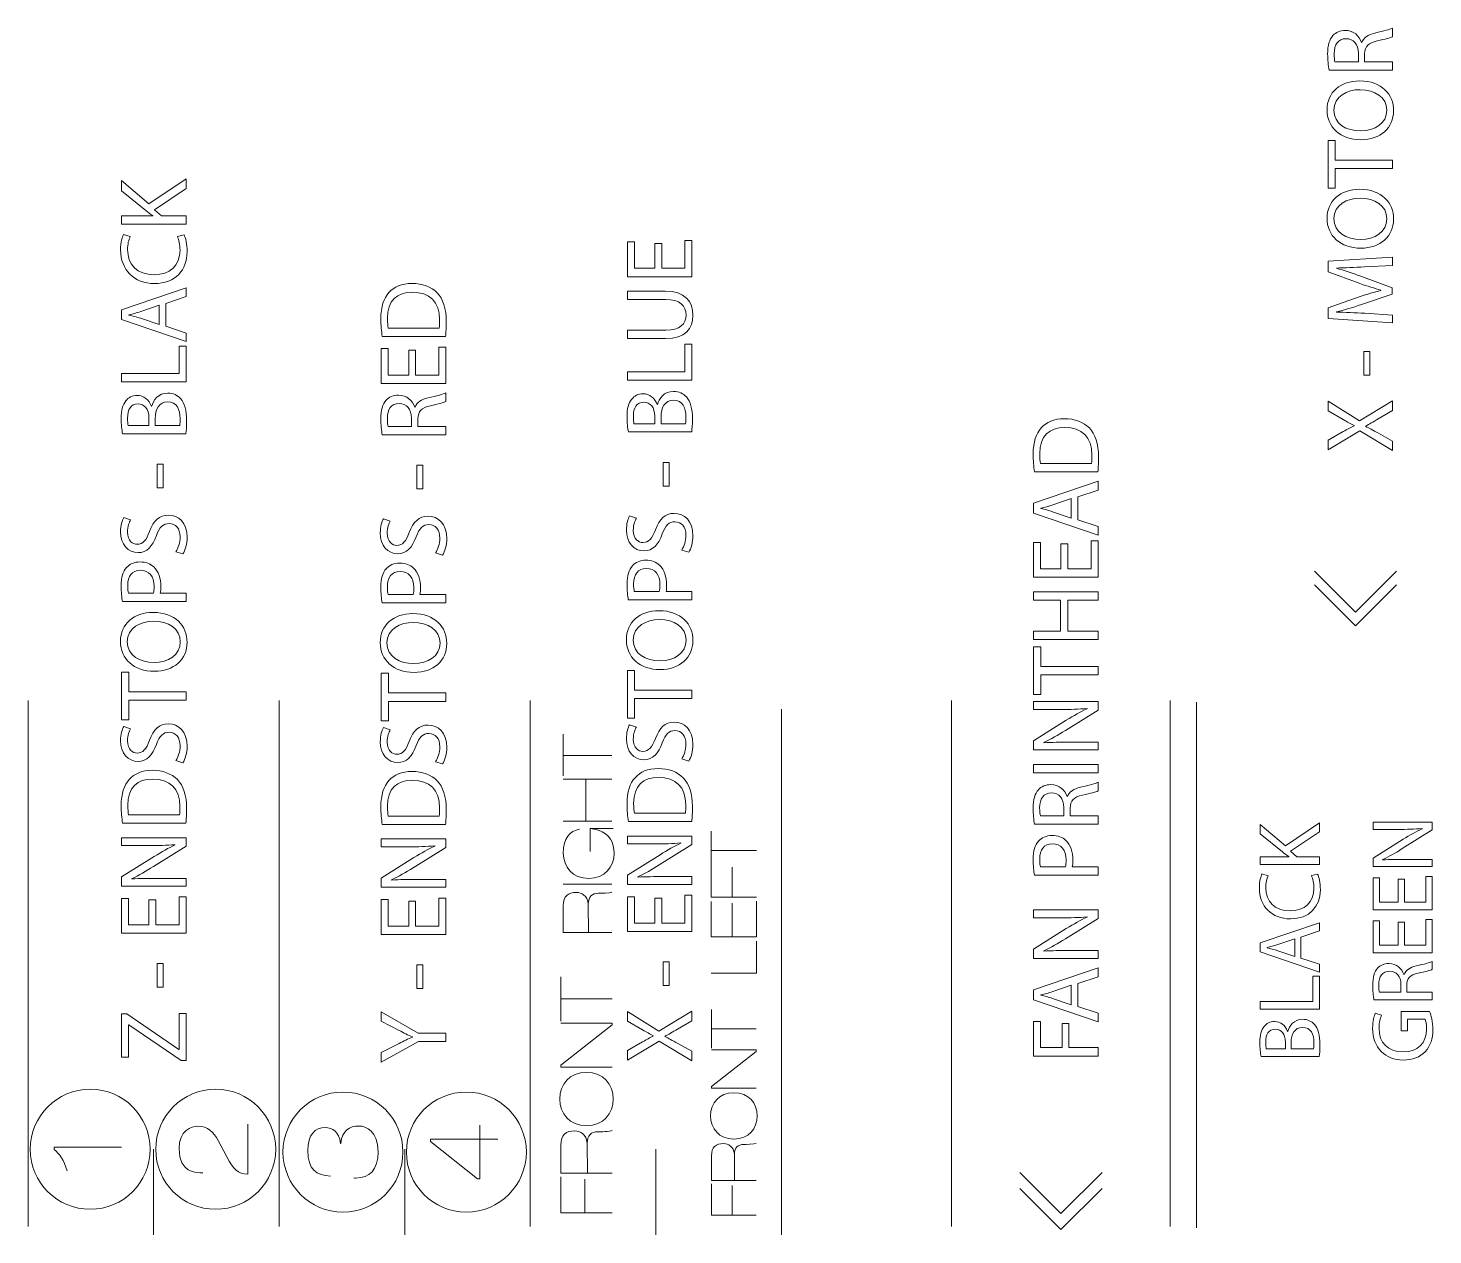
# Model space of a CAD drawing. Header units: millimetres. Extents: x 24 to 1189, y 23 to 872.
# Drawn here: x 388.16 to 437.92, y 675.58 to 718.32 of the extents above; entities that cross this region are included whole.
import ezdxf

# ---------------------------------------------------------------- set-up
doc = ezdxf.new("R2010")
doc.units = ezdxf.units.MM
doc.layers.add('New Bottom Board Text', color=5, linetype='CONTINUOUS', lineweight=0, true_color=0x0000ff)

msp = doc.modelspace()

# ---------------------------------------------------------------- linework, layer by layer
at = {"layer": 'New Bottom Board Text', "color": 5, "true_color": 0x0000ff}
for points in [[(436.492, 718.321), (436.492, 718.017)], [(435.396, 717.813), (435.406, 717.813)], [(435.504, 717.407), (435.504, 717.13), (436.492, 717.13), (436.492, 716.835), (434.242, 716.835), (434.242, 716.835)], [(435.281, 717.13), (435.281, 717.431)], [(434.448, 717.13), (435.281, 717.13), (435.281, 717.13)], [(435.328, 716.451), (435.328, 716.451)], [(435.362, 714.678), (435.362, 714.678)], [(434.462, 713.343), (434.462, 712.65), (434.211, 712.65), (434.211, 714.338), (434.462, 714.338), (434.462, 713.641), (436.493, 713.641), (436.493, 713.343), (434.462, 713.343), (434.462, 713.343)], [(392.326, 711.859), (391.469, 712.556), (391.469, 712.921), (392.438, 712.096), (393.751, 712.986), (393.751, 712.637), (392.63, 711.889), (392.881, 711.669), (393.751, 711.669), (393.751, 711.375), (391.469, 711.375), (391.469, 711.375)], [(435.328, 712.611), (435.328, 712.611)], [(391.469, 711.375), (391.469, 711.669), (392.569, 711.669), (392.569, 711.679)], [(391.534, 711.008), (391.774, 710.934)], [(393.443, 710.944), (393.68, 711.002), (393.68, 711.002)], [(410.601, 710.697), (410.601, 709.814), (411.424, 709.814), (411.424, 710.802), (411.671, 710.802), (411.671, 709.516), (409.389, 709.516), (409.389, 710.751), (409.636, 710.751), (409.636, 709.814), (410.358, 709.814), (410.358, 710.697), (410.601, 710.697), (410.601, 710.697)], [(435.362, 710.837), (435.362, 710.837)], [(435.315, 709.282), (434.211, 709.689), (434.211, 710.064), (436.493, 710.206), (436.493, 709.915), (435.491, 709.861), (435.491, 709.861)], [(434.506, 709.824), (434.506, 709.817)], [(435.373, 709.53), (436.479, 709.127), (436.479, 708.903), (435.393, 708.531)], [(393.033, 707.758), (393.751, 707.521), (393.751, 707.216), (391.469, 707.995), (391.469, 708.347), (393.751, 709.125), (393.751, 708.811), (393.033, 708.567), (393.033, 707.758), (393.033, 707.758)], [(410.743, 708.709), (409.389, 708.709), (409.389, 709.007), (410.723, 709.007)], [(435.515, 708.22), (436.493, 708.159), (436.493, 707.878), (434.211, 708.037), (434.211, 708.413), (435.315, 708.802)], [(436.083, 709.032), (436.083, 709.039)], [(392.143, 708.042), (392.803, 707.819), (392.803, 708.509), (392.803, 708.509)], [(392.803, 708.509), (392.146, 708.283)], [(434.506, 708.27), (434.506, 708.264)], [(391.73, 708.164), (391.73, 708.157)], [(400.916, 707.697), (402.721, 707.697), (402.721, 707.697)], [(402.944, 707.402), (400.703, 707.402), (400.703, 707.402)], [(409.389, 707.622), (410.743, 707.622)], [(410.733, 707.324), (409.389, 707.324), (409.389, 707.622), (409.389, 707.622)], [(391.469, 705.787), (391.469, 706.085), (393.504, 706.085), (393.504, 707.06), (393.751, 707.06), (393.751, 705.787), (391.469, 705.787), (391.469, 705.787)], [(401.881, 706.914), (401.881, 706.03), (402.704, 706.03), (402.704, 707.019), (402.951, 707.019), (402.951, 705.733), (400.669, 705.733), (400.669, 706.968), (400.916, 706.968), (400.916, 706.03), (401.638, 706.03), (401.638, 706.914), (401.881, 706.914), (401.881, 706.914)], [(409.389, 705.848), (409.389, 706.146), (411.424, 706.146), (411.424, 707.121), (411.671, 707.121), (411.671, 705.848), (409.389, 705.848), (409.389, 705.848)], [(435.471, 706.025), (435.471, 706.861), (435.687, 706.861), (435.687, 706.025), (435.471, 706.025), (435.471, 706.025)], [(402.951, 705.4), (402.951, 705.095)], [(392.522, 704.923), (392.532, 704.923)], [(401.854, 704.892), (401.864, 704.892)], [(410.442, 704.984), (410.452, 704.984)], [(434.746, 704.453), (434.211, 704.761), (434.211, 705.103), (435.322, 704.409), (436.493, 705.12), (436.493, 704.778), (436.493, 704.778)], [(436.493, 704.778), (435.988, 704.484)], [(391.699, 704.249), (392.437, 704.249), (392.437, 704.249)], [(392.437, 704.249), (392.437, 704.517)], [(392.657, 704.493), (392.657, 704.249), (393.527, 704.249), (393.527, 704.249)], [(401.963, 704.486), (401.963, 704.208), (402.951, 704.208), (402.951, 703.914), (400.7, 703.914), (400.7, 703.914)], [(400.906, 704.208), (401.739, 704.208), (401.739, 704.208)], [(401.739, 704.208), (401.739, 704.51)], [(409.62, 704.31), (410.358, 704.31), (410.358, 704.31)], [(410.358, 704.31), (410.358, 704.578)], [(410.577, 704.554), (410.577, 704.31), (411.447, 704.31), (411.447, 704.31)], [(435.132, 704.237), (435.132, 704.247)], [(435.538, 704.223), (435.538, 704.216)], [(393.744, 703.955), (391.503, 703.955), (391.503, 703.955)], [(411.664, 704.016), (409.423, 704.016), (409.423, 704.016)], [(435.992, 703.969), (436.493, 703.695), (436.493, 703.357), (435.338, 704.054), (434.211, 703.384), (434.211, 703.725), (434.746, 704.027)], [(392.729, 702.041), (392.729, 702.878), (392.945, 702.878), (392.945, 702.041), (392.729, 702.041), (392.729, 702.041)], [(401.929, 702.001), (401.929, 702.837), (402.145, 702.837), (402.145, 702.001), (401.929, 702.001), (401.929, 702.001)], [(410.649, 702.102), (410.649, 702.939), (410.865, 702.939), (410.865, 702.102), (410.649, 702.102), (410.649, 702.102)], [(424.025, 702.905), (425.829, 702.905), (425.829, 702.905)], [(425.341, 700.907), (426.059, 700.67), (426.059, 700.365), (423.778, 701.144), (423.778, 701.496), (426.059, 702.274), (426.059, 701.959), (425.341, 701.716), (425.341, 700.907), (425.341, 700.907)], [(426.052, 702.61), (423.811, 702.61), (423.811, 702.61)], [(424.038, 701.313), (424.038, 701.306)], [(424.451, 701.191), (425.111, 700.968), (425.111, 701.658), (425.111, 701.658)], [(425.111, 701.658), (424.455, 701.432)], [(391.544, 700.981), (391.785, 700.9)], [(400.744, 700.94), (400.984, 700.859)], [(409.463, 701.042), (409.704, 700.96)], [(393.64, 699.695), (393.392, 699.772), (393.392, 699.772)], [(402.839, 699.654), (402.592, 699.731), (402.592, 699.731)], [(411.559, 699.755), (411.311, 699.833), (411.311, 699.833)], [(424.99, 700.05), (424.99, 699.166), (425.812, 699.166), (425.812, 700.155), (426.059, 700.155), (426.059, 698.868), (423.778, 698.868), (423.778, 700.104), (424.025, 700.104), (424.025, 699.166), (424.746, 699.166), (424.746, 700.05), (424.99, 700.05), (424.99, 700.05)], [(436.632, 699.085), (435.179, 697.632), (433.726, 699.085)], [(392.837, 698.303), (393.75, 698.303), (393.75, 698.008), (391.496, 698.008), (391.496, 698.008)], [(391.709, 698.303), (392.596, 698.303), (392.596, 698.303)], [(402.037, 698.262), (402.951, 698.262), (402.951, 697.967), (400.697, 697.967), (400.697, 697.967)], [(400.91, 698.262), (401.797, 698.262), (401.797, 698.262)], [(410.757, 698.363), (411.671, 698.363), (411.671, 698.069), (409.417, 698.069), (409.417, 698.069)], [(409.63, 698.363), (410.516, 698.363), (410.516, 698.363)], [(423.778, 696.958), (424.732, 696.958), (424.732, 698.062), (423.778, 698.062), (423.778, 698.359), (426.059, 698.359), (426.059, 698.062), (424.99, 698.062), (424.99, 696.958), (426.059, 696.958), (426.059, 696.66), (423.778, 696.66), (423.778, 696.958), (423.778, 696.958)], [(436.632, 698.605), (435.179, 697.152), (433.726, 698.605)], [(392.586, 697.624), (392.586, 697.624)], [(401.786, 697.583), (401.786, 697.583)], [(410.506, 697.685), (410.506, 697.685)], [(424.028, 695.413), (424.028, 694.72), (423.778, 694.72), (423.778, 696.409), (424.028, 696.409), (424.028, 695.712), (426.059, 695.712), (426.059, 695.413), (424.028, 695.413), (424.028, 695.413)], [(392.62, 695.85), (392.62, 695.85)], [(401.82, 695.81), (401.82, 695.81)], [(410.54, 695.912), (410.54, 695.912)], [(391.72, 694.516), (391.72, 693.822), (391.469, 693.822), (391.469, 695.511), (391.72, 695.511), (391.72, 694.814), (393.75, 694.814), (393.75, 694.516), (391.72, 694.516), (391.72, 694.516)], [(400.92, 694.475), (400.92, 693.781), (400.669, 693.781), (400.669, 695.47), (400.92, 695.47), (400.92, 694.773), (402.951, 694.773), (402.951, 694.475), (400.92, 694.475), (400.92, 694.475)], [(409.64, 694.577), (409.64, 693.883), (409.389, 693.883), (409.389, 695.572), (409.64, 695.572), (409.64, 694.875), (411.671, 694.875), (411.671, 694.577), (409.64, 694.577), (409.64, 694.577)], [(388.155, 675.877), (388.155, 694.504)], [(397.05, 675.877), (397.05, 694.504)], [(405.945, 675.877), (405.945, 694.504)], [(420.87, 675.877), (420.87, 694.504)], [(424.732, 694.187), (423.778, 694.187), (423.778, 694.465), (426.059, 694.465), (426.059, 694.167), (424.901, 693.442)], [(428.62, 675.877), (428.62, 694.504)], [(429.549, 675.824), (429.549, 694.451)], [(414.84, 675.577), (414.84, 694.203)], [(426.059, 692.752), (423.778, 692.752), (423.778, 693.077), (424.932, 693.805)], [(425.673, 694.211), (425.67, 694.221)], [(391.544, 693.584), (391.785, 693.503)], [(400.744, 693.543), (400.984, 693.462)], [(407.116, 691.831), (407.116, 693.318)], [(409.463, 693.645), (409.704, 693.564)], [(424.14, 693.019), (424.143, 693.009)], [(425.084, 693.029), (426.059, 693.029), (426.059, 692.752), (426.059, 692.752)], [(393.64, 692.298), (393.392, 692.376), (393.392, 692.376)], [(402.839, 692.257), (402.592, 692.335), (402.592, 692.335)], [(408.839, 692.551), (407.131, 692.551)], [(411.559, 692.359), (411.311, 692.437), (411.311, 692.437)], [(423.778, 691.939), (423.778, 692.237), (426.059, 692.237), (426.059, 691.939), (423.778, 691.939), (423.778, 691.939)], [(407.116, 691.713), (408.839, 691.713)], [(407.917, 690.236), (407.917, 691.713)], [(426.059, 691.607), (426.059, 691.302)], [(424.963, 691.099), (424.973, 691.099)], [(391.716, 690.452), (393.521, 690.452), (393.521, 690.452)], [(400.916, 690.412), (402.721, 690.412), (402.721, 690.412)], [(409.636, 690.513), (411.44, 690.513), (411.44, 690.513)], [(425.071, 690.693), (425.071, 690.415), (426.059, 690.415), (426.059, 690.121), (423.808, 690.121), (423.808, 690.121)], [(424.015, 690.415), (424.847, 690.415), (424.847, 690.415)], [(424.847, 690.415), (424.847, 690.716)], [(393.744, 690.157), (391.503, 690.157), (391.503, 690.157)], [(402.944, 690.117), (400.703, 690.117), (400.703, 690.117)], [(408.839, 690.236), (407.116, 690.236)], [(408.069, 689.161), (408.069, 689.972), (408.878, 689.972)], [(411.664, 690.219), (409.423, 690.219), (409.423, 690.219)], [(412.354, 688.489), (412.354, 689.876)], [(432.593, 689.139), (431.808, 689.779), (431.808, 690.114), (432.695, 689.357), (433.9, 690.173), (433.9, 689.853), (432.872, 689.167), (433.102, 688.965), (433.9, 688.965), (433.9, 688.695), (431.808, 688.695), (431.808, 688.695)], [(436.683, 689.94), (435.808, 689.94), (435.808, 690.195), (437.9, 690.195), (437.9, 689.921), (436.838, 689.257)], [(437.547, 689.962), (437.543, 689.971)], [(392.424, 689.364), (391.469, 689.364), (391.469, 689.642), (393.751, 689.642), (393.751, 689.344), (392.593, 688.62)], [(393.365, 689.388), (393.362, 689.398)], [(401.624, 689.324), (400.669, 689.324), (400.669, 689.601), (402.95, 689.601), (402.95, 689.303), (401.793, 688.579)], [(402.565, 689.347), (402.561, 689.357)], [(410.344, 689.426), (409.389, 689.426), (409.389, 689.703), (411.671, 689.703), (411.671, 689.405), (410.513, 688.681)], [(411.285, 689.449), (411.282, 689.459)], [(437.9, 688.624), (435.808, 688.624), (435.808, 688.922), (436.866, 689.59)], [(393.751, 687.929), (391.469, 687.929), (391.469, 688.254), (392.624, 688.982)], [(402.95, 687.888), (400.669, 687.888), (400.669, 688.213), (401.823, 688.941)], [(411.671, 687.99), (409.389, 687.99), (409.389, 688.315), (410.544, 689.043)], [(413.962, 689.187), (412.354, 689.187)], [(431.808, 688.695), (431.808, 688.965), (432.817, 688.965), (432.817, 688.975)], [(436.14, 688.869), (436.143, 688.86)], [(437.006, 688.878), (437.9, 688.878), (437.9, 688.624), (437.9, 688.624)], [(413.962, 687.537), (412.354, 687.537), (412.354, 688.665)], [(413.101, 687.537), (413.101, 688.6)], [(425.145, 688.613), (426.059, 688.613), (426.059, 688.319), (423.805, 688.319), (423.805, 688.319)], [(424.018, 688.613), (424.904, 688.613), (424.904, 688.613)], [(431.867, 688.36), (432.087, 688.292)], [(433.618, 688.301), (433.835, 688.354), (433.835, 688.354)], [(391.832, 688.196), (391.835, 688.186)], [(392.776, 688.206), (393.751, 688.206), (393.751, 687.929), (393.751, 687.929)], [(401.032, 688.156), (401.035, 688.146)], [(401.976, 688.166), (402.95, 688.166), (402.95, 687.888), (402.95, 687.888)], [(407.116, 687.995), (408.839, 687.995)], [(409.752, 688.258), (409.755, 688.248)], [(410.696, 688.268), (411.671, 688.268), (411.671, 687.99), (411.671, 687.99)], [(436.919, 688.177), (436.919, 687.366), (437.674, 687.366), (437.674, 688.273), (437.9, 688.273), (437.9, 687.093), (435.808, 687.093), (435.808, 688.226), (436.034, 688.226), (436.034, 687.366), (436.696, 687.366), (436.696, 688.177), (436.919, 688.177), (436.919, 688.177)], [(392.681, 687.441), (392.681, 686.557), (393.504, 686.557), (393.504, 687.546), (393.751, 687.546), (393.751, 686.26), (391.469, 686.26), (391.469, 687.495), (391.716, 687.495), (391.716, 686.557), (392.438, 686.557), (392.438, 687.441), (392.681, 687.441), (392.681, 687.441)], [(401.881, 687.4), (401.881, 686.517), (402.704, 686.517), (402.704, 687.505), (402.951, 687.505), (402.951, 686.219), (400.669, 686.219), (400.669, 687.455), (400.916, 687.455), (400.916, 686.517), (401.638, 686.517), (401.638, 687.4), (401.881, 687.4), (401.881, 687.4)], [(407.997, 687.297), (408.002, 687.294), (408.005, 686.282)], [(410.601, 687.502), (410.601, 686.619), (411.424, 686.619), (411.424, 687.607), (411.671, 687.607), (411.671, 686.321), (409.389, 686.321), (409.389, 687.556), (409.636, 687.556), (409.636, 686.619), (410.358, 686.619), (410.358, 687.502), (410.601, 687.502), (410.601, 687.502)], [(413.962, 687.396), (413.962, 686.13), (412.354, 686.13), (412.354, 687.383)], [(413.101, 686.13), (413.101, 687.331)], [(408.839, 686.283), (407.116, 686.283), (407.116, 687.232)], [(424.732, 686.808), (423.778, 686.808), (423.778, 687.085), (426.059, 687.085), (426.059, 686.787), (424.901, 686.063)], [(425.673, 686.831), (425.67, 686.841)], [(426.059, 685.372), (423.778, 685.372), (423.778, 685.697), (424.932, 686.425)], [(433.242, 685.38), (433.9, 685.162), (433.9, 684.883), (431.808, 685.597), (431.808, 685.92), (433.9, 686.634), (433.9, 686.345), (433.242, 686.122), (433.242, 685.38), (433.242, 685.38)], [(436.919, 686.65), (436.919, 685.839), (437.674, 685.839), (437.674, 686.746), (437.9, 686.746), (437.9, 685.566), (435.808, 685.566), (435.808, 686.699), (436.034, 686.699), (436.034, 685.839), (436.696, 685.839), (436.696, 686.65), (436.919, 686.65), (436.919, 686.65)], [(413.962, 685.975), (413.962, 684.847), (412.354, 684.847)], [(432.425, 685.64), (433.031, 685.436), (433.031, 686.069), (433.031, 686.069)], [(433.031, 686.069), (432.428, 685.861)], [(424.14, 685.64), (424.143, 685.63)], [(425.084, 685.65), (426.059, 685.65), (426.059, 685.372), (426.059, 685.372)], [(432.046, 685.752), (432.046, 685.746)], [(392.729, 684.35), (392.729, 685.186), (392.945, 685.186), (392.945, 684.35), (392.729, 684.35), (392.729, 684.35)], [(401.929, 684.309), (401.929, 685.145), (402.145, 685.145), (402.145, 684.309), (401.929, 684.309), (401.929, 684.309)], [(410.649, 684.41), (410.649, 685.247), (410.865, 685.247), (410.865, 684.41), (410.649, 684.41), (410.649, 684.41)], [(425.341, 683.669), (426.059, 683.432), (426.059, 683.127), (423.778, 683.906), (423.778, 684.258), (426.059, 685.036), (426.059, 684.722), (425.341, 684.478), (425.341, 683.669), (425.341, 683.669)], [(436.894, 684.796), (436.904, 684.796)], [(437.9, 685.262), (437.9, 684.983)], [(407.03, 683.147), (407.03, 684.714)], [(424.451, 683.953), (425.111, 683.73), (425.111, 684.42), (425.111, 684.42)], [(425.111, 684.42), (424.455, 684.193)], [(431.808, 683.573), (431.808, 683.846), (433.674, 683.846), (433.674, 684.74), (433.9, 684.74), (433.9, 683.573), (431.808, 683.573), (431.808, 683.573)], [(436.994, 684.424), (436.994, 684.169), (437.9, 684.169), (437.9, 683.899), (435.835, 683.899), (435.835, 683.899)], [(436.789, 684.169), (436.789, 684.445)], [(408.847, 683.935), (407.03, 683.935)], [(424.038, 684.075), (424.038, 684.068)], [(436.025, 684.169), (436.789, 684.169), (436.789, 684.169)], [(393.578, 681.759), (391.726, 683.021), (391.716, 683.021), (391.716, 681.867), (391.469, 681.867), (391.469, 683.407), (391.648, 683.407), (393.493, 682.148), (393.503, 682.148), (393.503, 683.424), (393.75, 683.424), (393.75, 681.759), (393.578, 681.759), (393.578, 681.759)], [(401.299, 682.822), (400.669, 683.15), (400.669, 683.482), (401.979, 682.72), (402.95, 682.72), (402.95, 682.423), (402.95, 682.423)], [(409.924, 682.839), (409.389, 683.147), (409.389, 683.489), (410.5, 682.795), (411.67, 683.506), (411.67, 683.164), (411.671, 683.164)], [(412.367, 682.191), (412.367, 683.555)], [(435.882, 683.427), (436.103, 683.359)], [(437.643, 683.222), (437.019, 683.222), (437.019, 682.8), (436.801, 682.8), (436.801, 683.489), (437.807, 683.489), (437.807, 683.489)], [(408.847, 681.52), (407.03, 681.52), (407.03, 681.586), (408.847, 683.017), (408.847, 683.076), (407.03, 683.076)], [(411.671, 683.164), (411.166, 682.869)], [(413.948, 682.877), (412.367, 682.877)], [(423.778, 681.911), (423.778, 683.14), (424.025, 683.14), (424.025, 682.209), (424.783, 682.209), (424.783, 683.069), (425.027, 683.069), (425.027, 682.209), (426.059, 682.209), (426.059, 681.911), (423.778, 681.911), (423.778, 681.911)], [(402.95, 682.423), (401.983, 682.423), (400.669, 681.698), (400.669, 682.036), (401.299, 682.358)], [(401.769, 682.585), (401.769, 682.592)], [(411.169, 682.355), (411.67, 682.08), (411.67, 681.742), (410.516, 682.439), (409.389, 681.769), (409.389, 682.111), (409.924, 682.412)], [(410.31, 682.622), (410.31, 682.632)], [(410.716, 682.608), (410.716, 682.602)], [(432.696, 682.163), (432.696, 682.409)], [(432.774, 682.781), (432.783, 682.781)], [(432.898, 682.387), (432.898, 682.163), (433.695, 682.163), (433.695, 682.163)], [(413.948, 680.775), (412.367, 680.775), (412.367, 680.832), (413.948, 682.078), (413.948, 682.13), (412.367, 682.13)], [(433.894, 681.893), (431.839, 681.893), (431.839, 681.893)], [(432.018, 682.163), (432.696, 682.163), (432.696, 682.163)], [(390.356, 680.735), (390.356, 680.735)], [(394.801, 680.735), (394.801, 680.735)], [(399.309, 680.635), (399.309, 680.635)], [(403.682, 680.635), (403.682, 680.635)], [(406.99, 680.39), (406.99, 680.39)], [(395.94, 677.723), (395.94, 679.497)], [(404.164, 679.458), (404.164, 678.97), (404.793, 678.97)], [(412.332, 679.792), (412.332, 679.792)], [(394.893, 678.925), (395.191, 678.342)], [(404.164, 678.97), (404.164, 677.562), (404.072, 677.562), (402.41, 678.882), (402.41, 678.97), (404.164, 678.97)], [(407.959, 678.829), (407.964, 678.826), (407.967, 677.761)], [(389.084, 678.602), (389.084, 678.69), (391.467, 678.69)], [(392.603, 675.577), (392.603, 678.61)], [(399.225, 678.815), (399.232, 678.815)], [(401.498, 675.577), (401.498, 678.61)], [(408.847, 677.761), (407.03, 677.761), (407.03, 678.76)], [(410.393, 675.577), (410.393, 678.61)], [(413.948, 677.505), (412.367, 677.505), (412.367, 678.374)], [(413.176, 678.434), (413.18, 678.431)], [(413.18, 678.431), (413.183, 677.503)], [(408.847, 676.353), (407.03, 676.353), (407.03, 677.628)], [(407.875, 676.353), (407.875, 677.553)], [(413.948, 676.279), (412.367, 676.279), (412.367, 677.388)], [(426.2, 677.784), (424.747, 676.33), (423.293, 677.784)], [(413.102, 676.279), (413.102, 677.323)], [(426.2, 677.223), (424.747, 675.771), (423.293, 677.223)]]:
    msp.add_lwpolyline(points, dxfattribs=at)
for points in [[(434.38, 718.061), (434.482, 718.172), (434.638, 718.24), (434.817, 718.24)], [(434.817, 718.24), (435.115, 718.24), (435.314, 718.05), (435.396, 717.813)], [(435.406, 717.813), (435.467, 717.986), (435.629, 718.091), (435.866, 718.145)], [(435.866, 718.145), (436.184, 718.22), (436.405, 718.274), (436.492, 718.321)], [(434.194, 717.401), (434.194, 717.716), (434.255, 717.922), (434.38, 718.061)], [(434.848, 717.946), (434.553, 717.946), (434.425, 717.732), (434.425, 717.421)], [(435.281, 717.431), (435.281, 717.746), (435.108, 717.946), (434.848, 717.946)], [(435.948, 717.868), (435.633, 717.8), (435.514, 717.675), (435.504, 717.407)], [(436.492, 718.017), (436.425, 717.979), (436.232, 717.929), (435.948, 717.868)], [(434.242, 716.835), (434.215, 716.984), (434.194, 717.201), (434.194, 717.401)], [(434.425, 717.421), (434.425, 717.279), (434.435, 717.18), (434.448, 717.13)], [(434.171, 715.423), (434.171, 716.049), (434.648, 716.451), (435.328, 716.451)], [(435.328, 716.451), (436.11, 716.451), (436.53, 715.974), (436.53, 715.392)], [(435.342, 716.14), (434.885, 716.14), (434.411, 715.903), (434.411, 715.413)], [(436.29, 715.409), (436.29, 715.876), (435.86, 716.14), (435.342, 716.14)], [(435.369, 714.367), (434.644, 714.367), (434.171, 714.813), (434.171, 715.423)], [(434.411, 715.413), (434.411, 714.922), (434.865, 714.678), (435.362, 714.678)], [(435.362, 714.678), (435.853, 714.678), (436.29, 714.942), (436.29, 715.409)], [(436.53, 715.392), (436.53, 714.786), (436.06, 714.367), (435.369, 714.367)], [(434.171, 711.582), (434.171, 712.208), (434.648, 712.611), (435.328, 712.611)], [(435.342, 712.3), (434.885, 712.3), (434.411, 712.063), (434.411, 711.572)], [(435.328, 712.611), (436.11, 712.611), (436.53, 712.134), (436.53, 711.552)], [(436.29, 711.569), (436.29, 712.036), (435.86, 712.3), (435.342, 712.3)], [(392.569, 711.679), (392.482, 711.74), (392.4, 711.801), (392.326, 711.859)], [(435.369, 710.526), (434.644, 710.526), (434.171, 710.973), (434.171, 711.582)], [(434.411, 711.572), (434.411, 711.081), (434.865, 710.837), (435.362, 710.837)], [(435.362, 710.837), (435.853, 710.837), (436.29, 711.101), (436.29, 711.569)], [(436.53, 711.552), (436.53, 710.946), (436.06, 710.526), (435.369, 710.526)], [(391.432, 710.467), (391.432, 710.747), (391.493, 710.931), (391.534, 711.008)], [(391.774, 710.934), (391.72, 710.826), (391.679, 710.666), (391.679, 710.477)], [(393.537, 710.46), (393.537, 710.643), (393.5, 710.826), (393.443, 710.944)], [(393.68, 711.002), (393.734, 710.897), (393.788, 710.677), (393.788, 710.399)], [(392.63, 709.275), (391.913, 709.275), (391.432, 709.759), (391.432, 710.467)], [(391.679, 710.477), (391.679, 709.942), (392.021, 709.587), (392.62, 709.587)], [(392.62, 709.587), (393.182, 709.587), (393.537, 709.908), (393.537, 710.46)], [(393.788, 710.399), (393.788, 709.756), (393.382, 709.275), (392.63, 709.275)], [(435.491, 709.861), (435.173, 709.844), (434.787, 709.824), (434.506, 709.824)], [(434.506, 709.817), (434.77, 709.736), (435.058, 709.645), (435.373, 709.53)], [(400.937, 708.953), (401.123, 709.159), (401.387, 709.277), (401.756, 709.277)], [(401.756, 709.277), (402.128, 709.277), (402.432, 709.159), (402.642, 708.949)], [(436.083, 709.039), (435.853, 709.1), (435.603, 709.181), (435.315, 709.282)], [(400.652, 708.029), (400.652, 708.452), (400.754, 708.753), (400.937, 708.953)], [(401.766, 708.966), (401.228, 708.97), (400.886, 708.665), (400.886, 708.042)], [(402.734, 707.995), (402.734, 708.628), (402.382, 708.966), (401.766, 708.966)], [(402.642, 708.949), (402.856, 708.733), (402.971, 708.381), (402.971, 707.937)], [(410.723, 709.007), (411.424, 709.007), (411.708, 708.638), (411.708, 708.144)], [(411.468, 708.154), (411.468, 708.489), (411.244, 708.709), (410.743, 708.709)], [(435.315, 708.802), (435.596, 708.897), (435.846, 708.971), (436.083, 709.032)], [(392.146, 708.283), (391.997, 708.231), (391.862, 708.198), (391.73, 708.164)], [(435.393, 708.531), (435.068, 708.423), (434.777, 708.335), (434.506, 708.27)], [(434.506, 708.264), (434.79, 708.257), (435.169, 708.24), (435.515, 708.22)], [(391.73, 708.157), (391.862, 708.123), (392.004, 708.089), (392.143, 708.042)], [(400.703, 707.402), (400.673, 707.582), (400.652, 707.795), (400.652, 708.029)], [(400.886, 708.042), (400.886, 707.89), (400.9, 707.775), (400.916, 707.697)], [(402.721, 707.697), (402.731, 707.771), (402.734, 707.88), (402.734, 707.995)], [(402.971, 707.937), (402.971, 707.724), (402.961, 707.551), (402.944, 707.402)], [(411.708, 708.144), (411.708, 707.677), (411.444, 707.324), (410.733, 707.324)], [(410.743, 707.622), (411.251, 707.622), (411.468, 707.849), (411.468, 708.154)], [(391.618, 705.116), (391.706, 705.234), (391.842, 705.309), (392.021, 705.309)], [(392.021, 705.309), (392.245, 705.309), (392.438, 705.16), (392.522, 704.923)], [(392.532, 704.923), (392.583, 705.139), (392.762, 705.393), (393.101, 705.393)], [(393.101, 705.393), (393.297, 705.393), (393.45, 705.315), (393.558, 705.197)], [(393.558, 705.197), (393.704, 705.041), (393.771, 704.784), (393.771, 704.412)], [(400.838, 705.139), (400.94, 705.251), (401.096, 705.319), (401.275, 705.319)], [(401.275, 705.319), (401.573, 705.319), (401.773, 705.129), (401.854, 704.892)], [(401.864, 704.892), (401.925, 705.065), (402.088, 705.17), (402.325, 705.224)], [(402.325, 705.224), (402.643, 705.298), (402.863, 705.352), (402.951, 705.4)], [(409.538, 705.177), (409.626, 705.295), (409.762, 705.37), (409.941, 705.37)], [(409.941, 705.37), (410.165, 705.37), (410.358, 705.22), (410.442, 704.984)], [(410.452, 704.984), (410.503, 705.2), (410.682, 705.454), (411.021, 705.454)], [(411.021, 705.454), (411.217, 705.454), (411.37, 705.376), (411.478, 705.258)], [(411.478, 705.258), (411.623, 705.102), (411.691, 704.845), (411.691, 704.473)], [(391.452, 704.493), (391.452, 704.787), (391.503, 704.977), (391.618, 705.116)], [(392.051, 705.008), (391.787, 705.008), (391.679, 704.808), (391.679, 704.51)], [(392.437, 704.517), (392.437, 704.825), (392.271, 705.008), (392.051, 705.008)], [(393.098, 705.082), (392.79, 705.082), (392.657, 704.815), (392.657, 704.493)], [(393.541, 704.496), (393.541, 704.801), (393.429, 705.082), (393.098, 705.082)], [(400.652, 704.479), (400.652, 704.794), (400.713, 705.001), (400.838, 705.139)], [(401.306, 705.024), (401.011, 705.024), (400.883, 704.811), (400.883, 704.5)], [(401.739, 704.51), (401.739, 704.824), (401.566, 705.024), (401.306, 705.024)], [(402.406, 704.946), (402.091, 704.879), (401.973, 704.753), (401.963, 704.486)], [(402.951, 705.095), (402.883, 705.058), (402.69, 705.007), (402.406, 704.946)], [(409.373, 704.554), (409.373, 704.848), (409.423, 705.038), (409.538, 705.177)], [(409.972, 705.068), (409.708, 705.068), (409.599, 704.868), (409.599, 704.571)], [(410.358, 704.578), (410.358, 704.886), (410.192, 705.068), (409.972, 705.068)], [(411.017, 705.143), (410.709, 705.143), (410.577, 704.876), (410.577, 704.554)], [(411.461, 704.557), (411.461, 704.862), (411.349, 705.143), (411.017, 705.143)], [(391.503, 703.955), (391.473, 704.083), (391.452, 704.29), (391.452, 704.493)], [(391.679, 704.51), (391.679, 704.375), (391.689, 704.297), (391.699, 704.249)], [(393.527, 704.249), (393.537, 704.31), (393.541, 704.392), (393.541, 704.496)], [(393.771, 704.412), (393.771, 704.208), (393.758, 704.053), (393.744, 703.955)], [(400.7, 703.914), (400.673, 704.063), (400.652, 704.279), (400.652, 704.479)], [(400.883, 704.5), (400.883, 704.357), (400.893, 704.259), (400.906, 704.208)], [(409.423, 704.016), (409.393, 704.144), (409.373, 704.351), (409.373, 704.554)], [(409.599, 704.571), (409.599, 704.435), (409.609, 704.358), (409.62, 704.31)], [(411.447, 704.31), (411.457, 704.371), (411.461, 704.452), (411.461, 704.557)], [(411.691, 704.473), (411.691, 704.269), (411.678, 704.114), (411.664, 704.016)], [(424.045, 704.16), (424.231, 704.367), (424.495, 704.486), (424.864, 704.486)], [(424.864, 704.486), (425.236, 704.486), (425.541, 704.367), (425.751, 704.157)], [(435.132, 704.247), (434.997, 704.311), (434.892, 704.369), (434.746, 704.453)], [(434.746, 704.027), (434.895, 704.112), (435.011, 704.176), (435.132, 704.237)], [(435.988, 704.484), (435.796, 704.365), (435.67, 704.294), (435.538, 704.223)], [(435.538, 704.216), (435.67, 704.152), (435.792, 704.084), (435.992, 703.969)], [(423.761, 703.236), (423.761, 703.66), (423.862, 703.961), (424.045, 704.16)], [(424.875, 704.174), (424.336, 704.178), (423.994, 703.873), (423.994, 703.25)], [(425.843, 703.203), (425.843, 703.836), (425.491, 704.174), (424.875, 704.174)], [(425.751, 704.157), (425.964, 703.941), (426.079, 703.589), (426.079, 703.145)], [(423.811, 702.61), (423.781, 702.79), (423.761, 703.003), (423.761, 703.236)], [(423.994, 703.25), (423.994, 703.098), (424.008, 702.983), (424.025, 702.905)], [(425.829, 702.905), (425.839, 702.979), (425.843, 703.087), (425.843, 703.203)], [(426.079, 703.145), (426.079, 702.932), (426.069, 702.759), (426.052, 702.61)], [(424.455, 701.432), (424.306, 701.381), (424.17, 701.347), (424.038, 701.313)], [(424.038, 701.306), (424.17, 701.272), (424.313, 701.239), (424.451, 701.191)], [(391.432, 700.48), (391.432, 700.71), (391.486, 700.883), (391.544, 700.981)], [(391.785, 700.9), (391.74, 700.828), (391.676, 700.676), (391.676, 700.469)], [(392.458, 700.493), (392.607, 700.879), (392.793, 701.072), (393.128, 701.072)], [(393.152, 700.774), (392.942, 700.774), (392.816, 700.652), (392.701, 700.344)], [(393.128, 701.072), (393.48, 701.072), (393.788, 700.815), (393.788, 700.277)], [(393.541, 700.297), (393.541, 700.598), (393.382, 700.774), (393.152, 700.774)], [(400.632, 700.439), (400.632, 700.669), (400.686, 700.842), (400.744, 700.94)], [(400.984, 700.859), (400.94, 700.788), (400.876, 700.635), (400.876, 700.429)], [(401.658, 700.453), (401.807, 700.838), (401.993, 701.031), (402.328, 701.031)], [(402.352, 700.734), (402.142, 700.734), (402.016, 700.611), (401.902, 700.304)], [(402.328, 701.031), (402.68, 701.031), (402.988, 700.774), (402.988, 700.236)], [(402.741, 700.256), (402.741, 700.558), (402.582, 700.734), (402.352, 700.734)], [(409.352, 700.541), (409.352, 700.771), (409.406, 700.944), (409.463, 701.042)], [(409.704, 700.96), (409.66, 700.889), (409.596, 700.737), (409.596, 700.53)], [(410.378, 700.554), (410.526, 700.94), (410.713, 701.133), (411.048, 701.133)], [(411.071, 700.835), (410.862, 700.835), (410.736, 700.713), (410.621, 700.405)], [(411.048, 701.133), (411.4, 701.133), (411.708, 700.876), (411.708, 700.337)], [(411.461, 700.358), (411.461, 700.659), (411.301, 700.835), (411.071, 700.835)], [(392.052, 699.742), (391.696, 699.742), (391.432, 700.036), (391.432, 700.48)], [(391.676, 700.469), (391.676, 700.158), (391.862, 700.04), (392.018, 700.04)], [(392.018, 700.04), (392.231, 700.04), (392.336, 700.179), (392.458, 700.493)], [(392.701, 700.344), (392.566, 699.972), (392.37, 699.742), (392.052, 699.742)], [(393.392, 699.772), (393.476, 699.904), (393.541, 700.094), (393.541, 700.297)], [(393.788, 700.277), (393.788, 700.057), (393.72, 699.816), (393.64, 699.695)], [(401.252, 699.701), (400.896, 699.701), (400.632, 699.996), (400.632, 700.439)], [(400.876, 700.429), (400.876, 700.117), (401.062, 699.999), (401.218, 699.999)], [(401.218, 699.999), (401.431, 699.999), (401.536, 700.138), (401.658, 700.453)], [(401.902, 700.304), (401.766, 699.931), (401.57, 699.701), (401.252, 699.701)], [(402.592, 699.731), (402.677, 699.864), (402.741, 700.053), (402.741, 700.256)], [(402.988, 700.236), (402.988, 700.016), (402.92, 699.776), (402.839, 699.654)], [(409.971, 699.803), (409.616, 699.803), (409.352, 700.097), (409.352, 700.541)], [(409.596, 700.53), (409.596, 700.219), (409.782, 700.101), (409.937, 700.101)], [(409.937, 700.101), (410.151, 700.101), (410.255, 700.239), (410.378, 700.554)], [(410.621, 700.405), (410.486, 700.033), (410.289, 699.803), (409.971, 699.803)], [(411.311, 699.833), (411.396, 699.965), (411.461, 700.155), (411.461, 700.358)], [(411.708, 700.337), (411.708, 700.117), (411.64, 699.877), (411.559, 699.755)], [(391.642, 699.213), (391.75, 699.335), (391.916, 699.413), (392.119, 699.413)], [(392.119, 699.413), (392.325, 699.413), (392.488, 699.352), (392.606, 699.236)], [(392.606, 699.236), (392.772, 699.078), (392.857, 698.827), (392.857, 698.539)], [(400.842, 699.172), (400.951, 699.294), (401.116, 699.372), (401.319, 699.372)], [(401.319, 699.372), (401.526, 699.372), (401.688, 699.311), (401.807, 699.196)], [(409.373, 698.634), (409.373, 698.925), (409.44, 699.139), (409.562, 699.274)], [(409.562, 699.274), (409.67, 699.396), (409.836, 699.474), (410.039, 699.474)], [(410.039, 699.474), (410.246, 699.474), (410.408, 699.413), (410.527, 699.297)], [(410.527, 699.297), (410.693, 699.139), (410.777, 698.888), (410.777, 698.6)], [(391.452, 698.573), (391.452, 698.864), (391.52, 699.078), (391.642, 699.213)], [(392.136, 699.118), (391.832, 699.118), (391.685, 698.902), (391.685, 698.58)], [(392.62, 698.546), (392.62, 698.902), (392.444, 699.118), (392.136, 699.118)], [(400.652, 698.532), (400.652, 698.824), (400.72, 699.037), (400.842, 699.172)], [(401.336, 699.078), (401.032, 699.078), (400.886, 698.861), (400.886, 698.539)], [(401.82, 698.506), (401.82, 698.861), (401.644, 699.078), (401.336, 699.078)], [(401.807, 699.196), (401.973, 699.037), (402.057, 698.786), (402.057, 698.499)], [(410.056, 699.179), (409.752, 699.179), (409.606, 698.963), (409.606, 698.641)], [(410.54, 698.607), (410.54, 698.963), (410.364, 699.179), (410.056, 699.179)], [(391.496, 698.008), (391.473, 698.15), (391.452, 698.336), (391.452, 698.573)], [(391.685, 698.58), (391.685, 698.451), (391.696, 698.353), (391.709, 698.303)], [(392.596, 698.303), (392.614, 698.367), (392.62, 698.448), (392.62, 698.546)], [(392.857, 698.539), (392.857, 698.451), (392.853, 698.37), (392.837, 698.303)], [(400.697, 697.967), (400.673, 698.109), (400.652, 698.296), (400.652, 698.532)], [(400.886, 698.539), (400.886, 698.41), (400.896, 698.312), (400.91, 698.262)], [(401.797, 698.262), (401.814, 698.326), (401.82, 698.407), (401.82, 698.506)], [(402.057, 698.499), (402.057, 698.41), (402.054, 698.329), (402.037, 698.262)], [(409.417, 698.069), (409.393, 698.211), (409.373, 698.397), (409.373, 698.634)], [(409.606, 698.641), (409.606, 698.512), (409.616, 698.414), (409.63, 698.363)], [(410.516, 698.363), (410.534, 698.428), (410.54, 698.509), (410.54, 698.607)], [(410.777, 698.6), (410.777, 698.512), (410.774, 698.431), (410.757, 698.363)], [(391.429, 696.595), (391.429, 697.221), (391.906, 697.624), (392.586, 697.624)], [(392.6, 697.313), (392.143, 697.313), (391.669, 697.076), (391.669, 696.585)], [(392.586, 697.624), (393.368, 697.624), (393.788, 697.147), (393.788, 696.564)], [(393.548, 696.582), (393.548, 697.049), (393.118, 697.313), (392.6, 697.313)], [(400.629, 696.555), (400.629, 697.181), (401.106, 697.583), (401.786, 697.583)], [(401.8, 697.272), (401.343, 697.272), (400.869, 697.035), (400.869, 696.544)], [(401.786, 697.583), (402.568, 697.583), (402.988, 697.106), (402.988, 696.524)], [(402.748, 696.541), (402.748, 697.008), (402.318, 697.272), (401.8, 697.272)], [(409.349, 696.656), (409.349, 697.283), (409.826, 697.685), (410.506, 697.685)], [(410.52, 697.374), (410.063, 697.374), (409.589, 697.137), (409.589, 696.646)], [(410.506, 697.685), (411.288, 697.685), (411.708, 697.208), (411.708, 696.626)], [(411.468, 696.643), (411.468, 697.11), (411.038, 697.374), (410.52, 697.374)], [(392.627, 695.539), (391.902, 695.539), (391.429, 695.986), (391.429, 696.595)], [(391.669, 696.585), (391.669, 696.094), (392.123, 695.85), (392.62, 695.85)], [(392.62, 695.85), (393.111, 695.85), (393.548, 696.115), (393.548, 696.582)], [(393.788, 696.564), (393.788, 695.959), (393.318, 695.539), (392.627, 695.539)], [(401.827, 695.498), (401.102, 695.498), (400.629, 695.945), (400.629, 696.555)], [(400.869, 696.544), (400.869, 696.054), (401.323, 695.81), (401.82, 695.81)], [(401.82, 695.81), (402.311, 695.81), (402.748, 696.074), (402.748, 696.541)], [(402.988, 696.524), (402.988, 695.918), (402.517, 695.498), (401.827, 695.498)], [(410.547, 695.6), (409.823, 695.6), (409.349, 696.047), (409.349, 696.656)], [(409.589, 696.646), (409.589, 696.155), (410.043, 695.912), (410.54, 695.912)], [(410.54, 695.912), (411.031, 695.912), (411.468, 696.176), (411.468, 696.643)], [(411.708, 696.626), (411.708, 696.02), (411.238, 695.6), (410.547, 695.6)], [(425.67, 694.221), (425.365, 694.194), (425.088, 694.187), (424.732, 694.187)], [(424.932, 693.805), (425.2, 693.97), (425.44, 694.106), (425.673, 694.211)], [(391.432, 693.083), (391.432, 693.313), (391.486, 693.486), (391.544, 693.584)], [(391.785, 693.503), (391.74, 693.432), (391.676, 693.28), (391.676, 693.073)], [(392.458, 693.097), (392.607, 693.483), (392.793, 693.676), (393.128, 693.676)], [(393.152, 693.378), (392.942, 693.378), (392.816, 693.256), (392.701, 692.948)], [(393.128, 693.676), (393.48, 693.676), (393.788, 693.418), (393.788, 692.88)], [(393.541, 692.901), (393.541, 693.202), (393.382, 693.378), (393.152, 693.378)], [(400.632, 693.043), (400.632, 693.273), (400.686, 693.446), (400.744, 693.543)], [(400.984, 693.462), (400.94, 693.391), (400.876, 693.239), (400.876, 693.032)], [(401.658, 693.056), (401.807, 693.442), (401.993, 693.635), (402.328, 693.635)], [(402.352, 693.337), (402.142, 693.337), (402.016, 693.215), (401.902, 692.907)], [(402.328, 693.635), (402.68, 693.635), (402.988, 693.378), (402.988, 692.839)], [(402.741, 692.86), (402.741, 693.161), (402.582, 693.337), (402.352, 693.337)], [(409.352, 693.144), (409.352, 693.374), (409.406, 693.547), (409.463, 693.645)], [(409.704, 693.564), (409.66, 693.493), (409.596, 693.341), (409.596, 693.134)], [(410.378, 693.158), (410.526, 693.543), (410.713, 693.737), (411.048, 693.737)], [(411.071, 693.439), (410.862, 693.439), (410.736, 693.317), (410.621, 693.009)], [(411.048, 693.737), (411.4, 693.737), (411.708, 693.479), (411.708, 692.941)], [(411.461, 692.962), (411.461, 693.263), (411.301, 693.439), (411.071, 693.439)], [(424.901, 693.442), (424.648, 693.283), (424.387, 693.131), (424.14, 693.019)], [(392.052, 692.345), (391.696, 692.345), (391.432, 692.64), (391.432, 693.083)], [(391.676, 693.073), (391.676, 692.762), (391.862, 692.643), (392.018, 692.643)], [(392.018, 692.643), (392.231, 692.643), (392.336, 692.782), (392.458, 693.097)], [(392.701, 692.948), (392.566, 692.576), (392.37, 692.345), (392.052, 692.345)], [(393.392, 692.376), (393.476, 692.508), (393.541, 692.697), (393.541, 692.901)], [(393.788, 692.88), (393.788, 692.66), (393.72, 692.42), (393.64, 692.298)], [(401.252, 692.305), (400.896, 692.305), (400.632, 692.599), (400.632, 693.043)], [(400.876, 693.032), (400.876, 692.721), (401.062, 692.603), (401.218, 692.603)], [(401.218, 692.603), (401.431, 692.603), (401.536, 692.741), (401.658, 693.056)], [(401.902, 692.907), (401.766, 692.535), (401.57, 692.305), (401.252, 692.305)], [(402.592, 692.335), (402.677, 692.467), (402.741, 692.657), (402.741, 692.86)], [(402.988, 692.839), (402.988, 692.619), (402.92, 692.379), (402.839, 692.257)], [(409.971, 692.406), (409.616, 692.406), (409.352, 692.701), (409.352, 693.144)], [(409.596, 693.134), (409.596, 692.823), (409.782, 692.704), (409.937, 692.704)], [(409.937, 692.704), (410.151, 692.704), (410.255, 692.843), (410.378, 693.158)], [(410.621, 693.009), (410.486, 692.637), (410.289, 692.406), (409.971, 692.406)], [(411.311, 692.437), (411.396, 692.569), (411.461, 692.758), (411.461, 692.962)], [(411.708, 692.941), (411.708, 692.721), (411.64, 692.481), (411.559, 692.359)], [(424.143, 693.009), (424.431, 693.026), (424.705, 693.029), (425.084, 693.029)], [(391.737, 691.708), (391.923, 691.914), (392.187, 692.033), (392.556, 692.033)], [(392.556, 692.033), (392.928, 692.033), (393.233, 691.914), (393.443, 691.705)], [(400.937, 691.667), (401.123, 691.874), (401.387, 691.992), (401.756, 691.992)], [(401.756, 691.992), (402.128, 691.992), (402.432, 691.874), (402.642, 691.664)], [(409.373, 690.845), (409.373, 691.268), (409.474, 691.569), (409.657, 691.769)], [(410.486, 691.782), (409.948, 691.786), (409.606, 691.481), (409.606, 690.859)], [(409.657, 691.769), (409.843, 691.975), (410.107, 692.094), (410.476, 692.094)], [(410.476, 692.094), (410.848, 692.094), (411.153, 691.975), (411.363, 691.766)], [(411.454, 690.811), (411.454, 691.444), (411.102, 691.782), (410.486, 691.782)], [(411.363, 691.766), (411.576, 691.549), (411.691, 691.197), (411.691, 690.754)], [(391.452, 690.784), (391.452, 691.207), (391.554, 691.508), (391.737, 691.708)], [(392.566, 691.721), (392.028, 691.725), (391.686, 691.42), (391.686, 690.797)], [(393.534, 690.75), (393.534, 691.383), (393.182, 691.721), (392.566, 691.721)], [(393.443, 691.705), (393.656, 691.488), (393.771, 691.136), (393.771, 690.692)], [(400.652, 690.743), (400.652, 691.167), (400.754, 691.468), (400.937, 691.667)], [(401.766, 691.681), (401.228, 691.684), (400.886, 691.379), (400.886, 690.757)], [(402.734, 690.709), (402.734, 691.342), (402.382, 691.681), (401.766, 691.681)], [(402.642, 691.664), (402.856, 691.447), (402.971, 691.095), (402.971, 690.652)], [(423.761, 690.686), (423.761, 691.001), (423.822, 691.207), (423.947, 691.346)], [(423.947, 691.346), (424.049, 691.458), (424.204, 691.525), (424.384, 691.525)], [(424.384, 691.525), (424.682, 691.525), (424.881, 691.336), (424.963, 691.099)], [(424.973, 691.099), (425.034, 691.272), (425.196, 691.377), (425.433, 691.43)], [(425.433, 691.43), (425.751, 691.505), (425.971, 691.559), (426.059, 691.607)], [(426.059, 691.302), (425.991, 691.265), (425.798, 691.214), (425.514, 691.153)], [(391.503, 690.157), (391.473, 690.337), (391.452, 690.55), (391.452, 690.784)], [(391.686, 690.797), (391.686, 690.645), (391.7, 690.53), (391.716, 690.452)], [(409.423, 690.219), (409.393, 690.398), (409.373, 690.611), (409.373, 690.845)], [(409.606, 690.859), (409.606, 690.706), (409.62, 690.591), (409.636, 690.513)], [(411.44, 690.513), (411.451, 690.588), (411.454, 690.696), (411.454, 690.811)], [(424.414, 691.231), (424.12, 691.231), (423.991, 691.018), (423.991, 690.706)], [(424.847, 690.716), (424.847, 691.031), (424.675, 691.231), (424.414, 691.231)], [(425.514, 691.153), (425.2, 691.085), (425.081, 690.96), (425.071, 690.693)], [(393.521, 690.452), (393.531, 690.527), (393.534, 690.635), (393.534, 690.75)], [(393.771, 690.692), (393.771, 690.479), (393.761, 690.307), (393.744, 690.157)], [(400.703, 690.117), (400.673, 690.296), (400.652, 690.51), (400.652, 690.743)], [(400.886, 690.757), (400.886, 690.604), (400.9, 690.489), (400.916, 690.412)], [(402.721, 690.412), (402.731, 690.486), (402.734, 690.594), (402.734, 690.709)], [(402.971, 690.652), (402.971, 690.438), (402.961, 690.266), (402.944, 690.117)], [(411.691, 690.754), (411.691, 690.54), (411.681, 690.368), (411.664, 690.219)], [(423.808, 690.121), (423.781, 690.27), (423.761, 690.486), (423.761, 690.686)], [(423.991, 690.706), (423.991, 690.564), (424.001, 690.466), (424.015, 690.415)], [(407.116, 689.098), (407.116, 689.636), (407.354, 689.884), (407.688, 689.947)], [(408.069, 689.972), (408.27, 689.947), (408.358, 689.912), (408.358, 689.912)], [(408.358, 689.912), (408.754, 689.793), (408.916, 689.458), (408.916, 689.098)], [(437.543, 689.971), (437.264, 689.946), (437.009, 689.94), (436.683, 689.94)], [(436.866, 689.59), (437.112, 689.742), (437.332, 689.866), (437.547, 689.962)], [(393.362, 689.398), (393.057, 689.371), (392.779, 689.364), (392.424, 689.364)], [(392.624, 688.982), (392.891, 689.148), (393.131, 689.283), (393.365, 689.388)], [(402.561, 689.357), (402.257, 689.33), (401.979, 689.324), (401.624, 689.324)], [(401.823, 688.941), (402.091, 689.107), (402.331, 689.242), (402.565, 689.347)], [(411.282, 689.459), (410.977, 689.432), (410.699, 689.426), (410.344, 689.426)], [(410.544, 689.043), (410.811, 689.209), (411.052, 689.344), (411.285, 689.449)], [(423.761, 688.884), (423.761, 689.175), (423.829, 689.388), (423.951, 689.524)], [(423.951, 689.524), (424.059, 689.646), (424.225, 689.723), (424.427, 689.723)], [(424.444, 689.429), (424.14, 689.429), (423.994, 689.212), (423.994, 688.891)], [(424.427, 689.723), (424.634, 689.723), (424.797, 689.663), (424.915, 689.547)], [(424.928, 688.857), (424.928, 689.212), (424.752, 689.429), (424.444, 689.429)], [(424.915, 689.547), (425.081, 689.388), (425.166, 689.138), (425.166, 688.85)], [(408.016, 688.205), (407.446, 688.205), (407.116, 688.605), (407.116, 689.098)], [(408.916, 689.098), (408.916, 688.605), (408.585, 688.205), (408.016, 688.205)], [(423.805, 688.319), (423.781, 688.461), (423.761, 688.647), (423.761, 688.884)], [(423.994, 688.891), (423.994, 688.762), (424.004, 688.664), (424.018, 688.613)], [(424.904, 688.613), (424.922, 688.677), (424.928, 688.759), (424.928, 688.857)], [(425.166, 688.85), (425.166, 688.762), (425.162, 688.681), (425.145, 688.613)], [(432.817, 688.975), (432.736, 689.03), (432.661, 689.086), (432.593, 689.139)], [(436.838, 689.257), (436.606, 689.111), (436.367, 688.971), (436.14, 688.869)], [(436.143, 688.86), (436.407, 688.875), (436.658, 688.878), (437.006, 688.878)], [(392.593, 688.62), (392.339, 688.461), (392.079, 688.308), (391.832, 688.196)], [(401.793, 688.579), (401.539, 688.42), (401.278, 688.268), (401.032, 688.156)], [(410.513, 688.681), (410.259, 688.522), (409.999, 688.369), (409.752, 688.258)], [(431.774, 687.863), (431.774, 688.121), (431.83, 688.288), (431.867, 688.36)], [(432.087, 688.292), (432.038, 688.193), (432, 688.047), (432, 687.873)], [(433.705, 687.857), (433.705, 688.025), (433.671, 688.193), (433.618, 688.301)], [(433.835, 688.354), (433.885, 688.258), (433.935, 688.056), (433.935, 687.801)], [(391.835, 688.186), (392.123, 688.203), (392.397, 688.206), (392.776, 688.206)], [(401.035, 688.146), (401.322, 688.163), (401.597, 688.166), (401.976, 688.166)], [(409.755, 688.248), (410.043, 688.265), (410.317, 688.268), (410.696, 688.268)], [(432.873, 686.77), (432.215, 686.77), (431.774, 687.215), (431.774, 687.863)], [(432, 687.873), (432, 687.382), (432.314, 687.056), (432.863, 687.056)], [(432.863, 687.056), (433.379, 687.056), (433.705, 687.351), (433.705, 687.857)], [(433.935, 687.801), (433.935, 687.211), (433.562, 686.77), (432.873, 686.77)], [(407.116, 687.232), (407.116, 687.576), (407.28, 687.707), (407.586, 687.707)], [(407.586, 687.707), (407.75, 687.707), (407.98, 687.596), (407.997, 687.297)], [(408.002, 687.294), (408.004, 687.56), (408.127, 687.675), (408.364, 687.675)], [(408.364, 687.675), (408.427, 687.675), (408.769, 687.68), (408.839, 687.714)], [(425.67, 686.841), (425.365, 686.814), (425.088, 686.808), (424.732, 686.808)], [(424.932, 686.425), (425.2, 686.591), (425.44, 686.726), (425.673, 686.831)], [(424.901, 686.063), (424.648, 685.904), (424.387, 685.752), (424.14, 685.64)], [(432.428, 685.861), (432.292, 685.814), (432.168, 685.783), (432.046, 685.752)], [(424.143, 685.63), (424.431, 685.647), (424.705, 685.65), (425.084, 685.65)], [(432.046, 685.746), (432.168, 685.715), (432.298, 685.684), (432.425, 685.64)], [(435.792, 684.418), (435.792, 684.706), (435.848, 684.896), (435.963, 685.023)], [(435.963, 685.023), (436.056, 685.125), (436.199, 685.187), (436.363, 685.187)], [(436.391, 684.917), (436.121, 684.917), (436.003, 684.722), (436.003, 684.436)], [(436.363, 685.187), (436.637, 685.187), (436.82, 685.014), (436.894, 684.796)], [(436.789, 684.445), (436.789, 684.734), (436.63, 684.917), (436.391, 684.917)], [(436.904, 684.796), (436.96, 684.955), (437.109, 685.051), (437.326, 685.101)], [(437.4, 684.846), (437.112, 684.784), (437.003, 684.669), (436.994, 684.424)], [(437.326, 685.101), (437.618, 685.169), (437.819, 685.218), (437.9, 685.262)], [(437.9, 684.983), (437.838, 684.948), (437.661, 684.902), (437.4, 684.846)], [(435.835, 683.899), (435.811, 684.036), (435.792, 684.234), (435.792, 684.418)], [(436.003, 684.436), (436.003, 684.306), (436.013, 684.216), (436.025, 684.169)], [(424.455, 684.193), (424.306, 684.143), (424.17, 684.109), (424.038, 684.075)], [(424.038, 684.068), (424.17, 684.034), (424.313, 684.001), (424.451, 683.953)], [(435.786, 682.903), (435.786, 683.145), (435.839, 683.337), (435.882, 683.427)], [(436.103, 683.359), (436.05, 683.247), (436.013, 683.107), (436.013, 682.896)], [(437.807, 683.489), (437.854, 683.368), (437.922, 683.126), (437.922, 682.843)], [(401.769, 682.592), (401.62, 682.653), (401.471, 682.734), (401.299, 682.822)], [(410.31, 682.632), (410.175, 682.697), (410.069, 682.754), (409.924, 682.839)], [(411.166, 682.869), (410.973, 682.751), (410.848, 682.68), (410.716, 682.608)], [(431.792, 682.387), (431.792, 682.657), (431.839, 682.831), (431.944, 682.958)], [(431.944, 682.958), (432.025, 683.067), (432.149, 683.135), (432.314, 683.135)], [(432.342, 682.859), (432.1, 682.859), (432, 682.676), (432, 682.403)], [(432.314, 683.135), (432.519, 683.135), (432.696, 682.999), (432.774, 682.781)], [(432.696, 682.409), (432.696, 682.691), (432.544, 682.859), (432.342, 682.859)], [(432.783, 682.781), (432.829, 682.98), (432.994, 683.213), (433.304, 683.213)], [(433.301, 682.927), (433.019, 682.927), (432.898, 682.682), (432.898, 682.387)], [(433.708, 682.39), (433.708, 682.67), (433.606, 682.927), (433.301, 682.927)], [(433.304, 683.213), (433.484, 683.213), (433.624, 683.142), (433.724, 683.033)], [(433.724, 683.033), (433.857, 682.89), (433.919, 682.654), (433.919, 682.312)], [(436.867, 681.769), (436.243, 681.769), (435.786, 682.201), (435.786, 682.903)], [(436.013, 682.896), (436.013, 682.387), (436.33, 682.055), (436.854, 682.055)], [(436.854, 682.055), (437.385, 682.055), (437.699, 682.372), (437.699, 682.862)], [(437.699, 682.862), (437.699, 683.039), (437.674, 683.16), (437.643, 683.222)], [(437.922, 682.843), (437.922, 682.527), (437.841, 682.266), (437.646, 682.061)], [(401.299, 682.358), (401.471, 682.443), (401.61, 682.514), (401.769, 682.585)], [(409.924, 682.412), (410.073, 682.497), (410.188, 682.561), (410.31, 682.622)], [(410.716, 682.602), (410.848, 682.537), (410.97, 682.47), (411.169, 682.355)], [(431.839, 681.893), (431.811, 682.011), (431.792, 682.201), (431.792, 682.387)], [(432, 682.403), (432, 682.278), (432.01, 682.207), (432.018, 682.163)], [(433.695, 682.163), (433.705, 682.219), (433.708, 682.294), (433.708, 682.39)], [(433.919, 682.312), (433.919, 682.126), (433.907, 681.983), (433.894, 681.893)], [(437.646, 682.061), (437.472, 681.881), (437.193, 681.769), (436.867, 681.769)], [(406.99, 680.39), (406.99, 680.909), (407.339, 681.331), (407.939, 681.331)], [(407.939, 681.331), (408.539, 681.331), (408.887, 680.909), (408.887, 680.39)], [(388.231, 678.61), (388.231, 679.783), (389.182, 680.735), (390.356, 680.735)], [(390.356, 680.735), (391.529, 680.735), (392.48, 679.783), (392.48, 678.61)], [(392.676, 678.61), (392.676, 679.783), (393.628, 680.735), (394.801, 680.735)], [(394.801, 680.735), (395.974, 680.735), (396.926, 679.783), (396.926, 678.61)], [(397.185, 678.51), (397.185, 679.684), (398.136, 680.635), (399.309, 680.635)], [(399.309, 680.635), (400.483, 680.635), (401.434, 679.684), (401.434, 678.51)], [(401.557, 678.51), (401.557, 679.684), (402.508, 680.635), (403.682, 680.635)], [(403.682, 680.635), (404.855, 680.635), (405.806, 679.684), (405.806, 678.51)], [(407.939, 679.449), (407.339, 679.449), (406.99, 679.872), (406.99, 680.39)], [(408.887, 680.39), (408.887, 679.872), (408.539, 679.449), (407.939, 679.449)], [(412.332, 679.792), (412.332, 680.244), (412.635, 680.611), (413.158, 680.611)], [(413.158, 680.611), (413.68, 680.611), (413.983, 680.243), (413.983, 679.792)], [(393.503, 678.62), (393.503, 679.29), (393.943, 679.426), (394.173, 679.426)], [(394.173, 679.426), (394.521, 679.426), (394.721, 679.216), (394.893, 678.925)], [(398.064, 678.561), (398.064, 679.13), (398.321, 679.377), (398.69, 679.377)], [(398.69, 679.377), (398.923, 679.377), (399.18, 679.242), (399.225, 678.815)], [(399.232, 678.815), (399.282, 679.275), (399.549, 679.431), (399.868, 679.431)], [(399.868, 679.431), (400.132, 679.431), (400.555, 679.259), (400.555, 678.507)], [(413.158, 678.973), (412.635, 678.973), (412.332, 679.34), (412.332, 679.792)], [(413.983, 679.792), (413.983, 679.34), (413.68, 678.973), (413.158, 678.973)], [(407.03, 678.76), (407.03, 679.124), (407.203, 679.262), (407.527, 679.262)], [(407.527, 679.262), (407.699, 679.262), (407.941, 679.144), (407.959, 678.829)], [(407.964, 678.826), (407.967, 679.106), (408.096, 679.228), (408.346, 679.228)], [(408.346, 679.228), (408.412, 679.228), (408.773, 679.233), (408.847, 679.269)], [(390.356, 676.485), (389.182, 676.485), (388.231, 677.436), (388.231, 678.61)], [(389.534, 677.85), (389.443, 678.216), (389.25, 678.46), (389.084, 678.602)], [(392.48, 678.61), (392.48, 677.436), (391.529, 676.485), (390.356, 676.485)], [(394.801, 676.485), (393.627, 676.485), (392.676, 677.436), (392.676, 678.61)], [(394.349, 677.774), (394.092, 677.774), (393.503, 677.781), (393.503, 678.62)], [(396.926, 678.61), (396.926, 677.436), (395.974, 676.485), (394.801, 676.485)], [(395.191, 678.342), (395.445, 677.909), (395.584, 677.73), (395.94, 677.723)], [(399.309, 676.385), (398.136, 676.385), (397.185, 677.337), (397.185, 678.51)], [(398.866, 677.657), (398.372, 677.681), (398.064, 677.891), (398.064, 678.561)], [(401.434, 678.51), (401.434, 677.337), (400.482, 676.385), (399.309, 676.385)], [(400.555, 678.507), (400.555, 677.884), (400.244, 677.59), (399.769, 677.59)], [(403.682, 676.385), (402.508, 676.385), (401.557, 677.337), (401.557, 678.51)], [(405.806, 678.51), (405.806, 677.337), (404.855, 676.385), (403.682, 676.385)], [(412.367, 678.374), (412.367, 678.691), (412.518, 678.81), (412.799, 678.81)], [(412.799, 678.81), (412.949, 678.81), (413.16, 678.709), (413.176, 678.434)], [(413.18, 678.431), (413.183, 678.675), (413.295, 678.781), (413.512, 678.781)], [(413.512, 678.781), (413.57, 678.781), (413.884, 678.785), (413.948, 678.816)], [(399.769, 677.59), (399.749, 677.59), (399.722, 677.593), (399.695, 677.593)]]:
    msp.add_open_spline(points, degree=3, dxfattribs=at)

doc.saveas('drawing.dxf')
